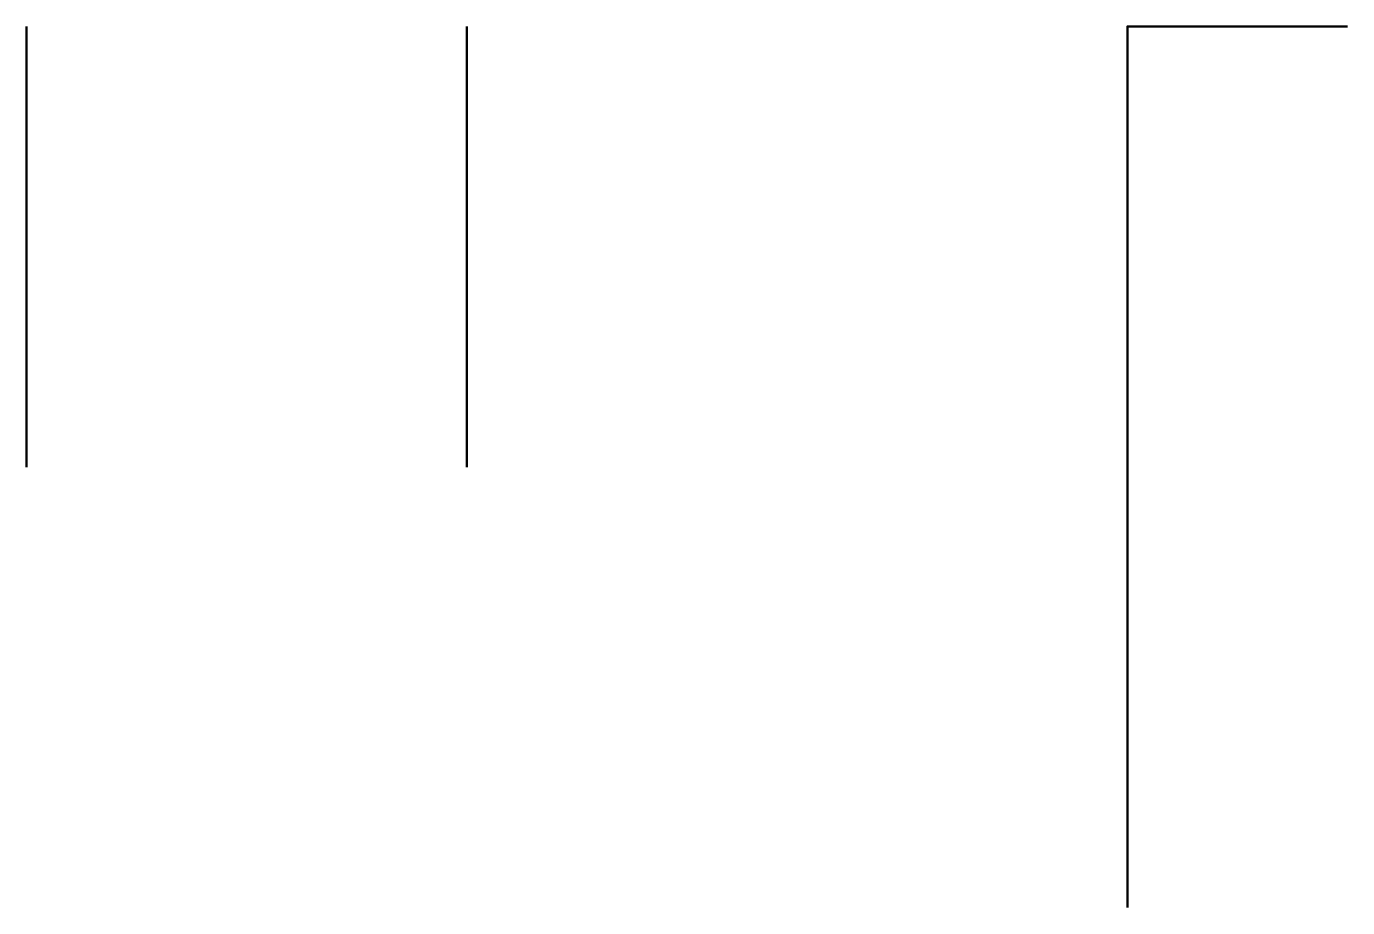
# Model space of a CAD drawing. Extents: x 0 to 24, y -8 to 8.
import ezdxf

# ---------------------------------------------------------------- set-up
doc = ezdxf.new("R2010")
doc.units = 0
doc.header["$LTSCALE"] = 35
doc.header["$MEASUREMENT"] = 0
doc.layers.add('Eletrico', color=5, linetype='CONTINUOUS')
doc.layers.add('inst eletrica', color=8, linetype='CONTINUOUS')

# ---------------------------------------------------------------- blocks, each defined once
blk = doc.blocks.new('Retorno2')
at = {"layer": 'Eletrico', "lineweight": 50}
for points in [[(0, 0), (0, 0.1)], [(0.1, 0), (0.1, 0.1)]]:
    blk.add_lwpolyline(points, dxfattribs=at)

msp = doc.modelspace()

# ---------------------------------------------------------------- linework, layer by layer
at = {"layer": 'Eletrico', "lineweight": 50}
msp.add_lwpolyline([(20, -8), (20, 8), (24, 8)], dxfattribs=at)

# ---------------------------------------------------------------- block references
at = {"layer": 'inst eletrica', "xscale": 80, "yscale": 80, "zscale": 80}
msp.add_blockref('Retorno2', (0, 0), dxfattribs=at)

doc.saveas('drawing.dxf')
